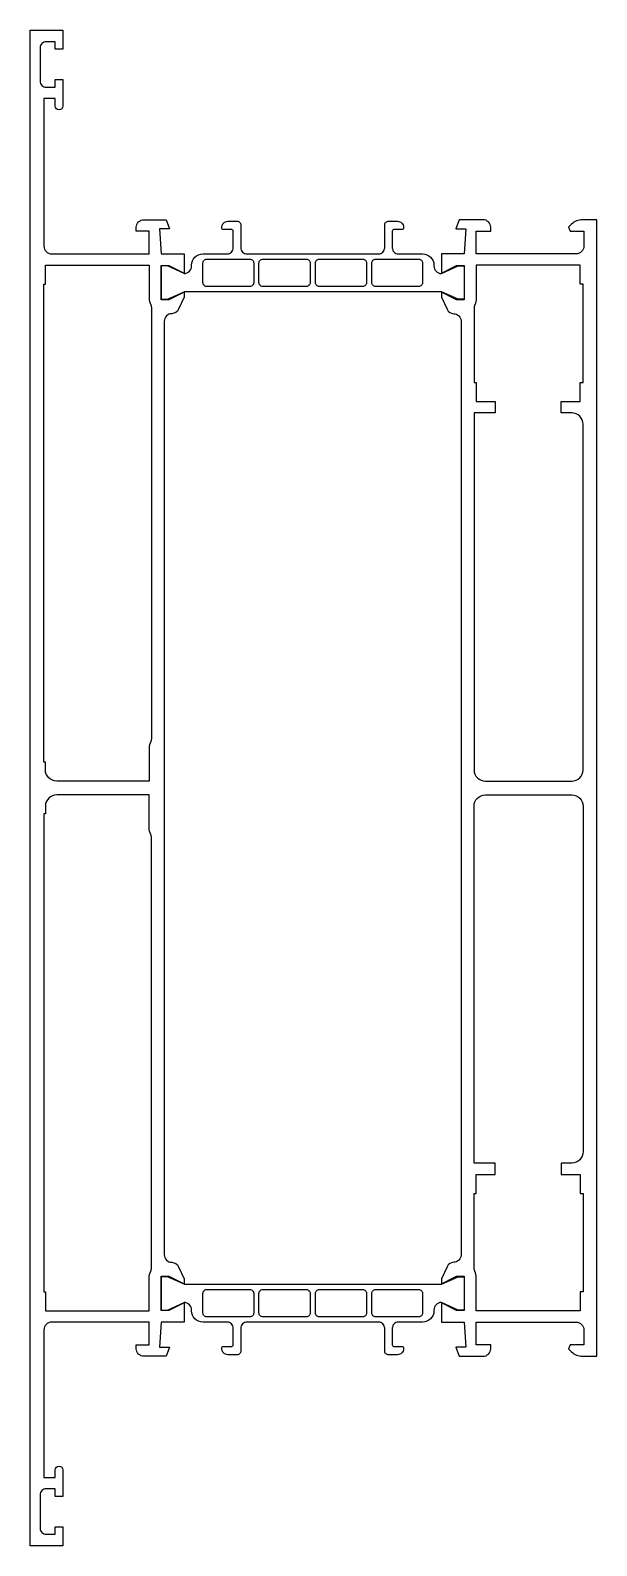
# Model space of a CAD drawing. Header units: millimetres. Extents: x 0 to 75, y -100 to 100.
import ezdxf

# ---------------------------------------------------------------- set-up
doc = ezdxf.new("R2010")
doc.units = ezdxf.units.MM

msp = doc.modelspace()

# ---------------------------------------------------------------- linework, layer by layer
for points in [[(17.7, 61.6), (17.7, -61.6, 0.407797), (18.68, -62.6, -0.288153), (19.57, -63.19), (20.3, -64.8), (20.3, -65.5), (18.1, -64.5), (17.3, -64.5), (17.3, -68.9), (18.1, -68.9), (20.3, -67.9), (20.3, -70.5), (17.3, -70.5), (17.08, -73.8), (18.39, -73.8), (17.95, -75), (15, -75, -0.414214), (14, -74), (14, -73.5), (15.7, -73.5), (15.7, -70.5), (2.8, -70.5, 0.414214), (1.8, -71.5), (1.8, -91), (3.3, -91), (3.3, -90, -1), (4.3, -90), (4.3, -93.5), (3.3, -93.5), (3.3, -92.5), (2.1, -92.5, 0.414214), (1.3, -93.3), (1.3, -97.7, 0.414214), (2.1, -98.5), (3.3, -98.5), (3.3, -97.5), (4.3, -97.5), (4.3, -100), (0, -100), (0, 100), (4.3, 100), (4.3, 97.5), (3.3, 97.5), (3.3, 98.5), (2.1, 98.5, 0.414214), (1.3, 97.7), (1.3, 93.3, 0.414214), (2.1, 92.5), (3.3, 92.5), (3.3, 93.5), (4.3, 93.5), (4.3, 90, -1), (3.3, 90), (3.3, 91), (1.8, 91), (1.8, 71.5, 0.414214), (2.8, 70.5), (15.7, 70.5), (15.7, 73.5), (14, 73.5), (14, 74, -0.414214), (15, 75), (17.95, 75), (18.39, 73.8), (17.08, 73.8), (17.3, 70.5), (20.3, 70.5), (20.3, 67.9), (18.1, 68.9), (17.3, 68.9), (17.3, 64.5), (18.1, 64.5), (20.3, 65.5), (20.3, 64.8), (19.57, 63.19, -0.288153), (18.68, 62.6, 0.407797), (17.7, 61.6)], [(54.3, 67.9), (54.3, 67.95), (56.3, 68.95), (57.3, 68.95), (57.3, 64.45), (56.3, 64.45), (54.3, 65.45), (54.3, 65.5), (20.3, 65.5), (20.3, 65.45), (18.3, 64.45), (17.3, 64.45), (17.3, 68.95), (18.3, 68.95), (20.3, 67.95), (20.3, 67.9, 0.414214), (21.3, 68.9), (21.3, 69, -0.414214), (22.8, 70.5), (26, 70.5, 0.414214), (26.8, 71.3), (26.8, 73.5, 0.414214), (26.6, 73.7), (25.5, 73.7, -0.414214), (25.3, 73.9), (25.3, 74, -0.414214), (26.1, 74.8), (27.3, 74.8, -0.414214), (27.8, 74.3), (27.8, 71.3, 0.414214), (28.6, 70.5), (46, 70.5, 0.414214), (46.8, 71.3), (46.8, 74.3, -0.414214), (47.3, 74.8), (48.5, 74.8, -0.414214), (49.3, 74), (49.3, 73.9, -0.414214), (49.1, 73.7), (48, 73.7, 0.414214), (47.8, 73.5), (47.8, 71.3, 0.414214), (48.6, 70.5), (51.8, 70.5, -0.414214), (53.3, 69), (53.3, 68.9, 0.414214), (54.3, 67.9)], [(74.8, 75), (72.9, 75, 0.198912), (71.49, 74.41), (71.09, 74.01), (71.3, 73.5), (73.1, 73.5), (73.1, 71.5, -0.414214), (72.1, 70.5), (58.9, 70.5), (58.9, 73.5), (60.8, 73.5), (60.8, 74, 0.414214), (59.8, 75), (56.65, 75), (56.21, 73.8), (57.52, 73.8), (57.3, 70.5), (54.3, 70.5), (54.3, 67.9), (56.5, 68.9), (57.3, 68.9), (57.3, 64.5), (56.5, 64.5), (54.3, 65.5), (54.3, 64.8), (55.03, 63.19, 0.288123), (55.92, 62.6, -0.407764), (56.9, 61.6), (56.9, -61.6, -0.407764), (55.92, -62.6, 0.288123), (55.03, -63.19), (54.3, -64.8), (54.3, -65.5), (56.5, -64.5), (57.3, -64.5), (57.3, -68.9), (56.5, -68.9), (54.3, -67.9), (54.3, -70.5), (57.3, -70.5), (57.52, -73.8), (56.21, -73.8), (56.65, -75), (59.8, -75, 0.414214), (60.8, -74), (60.8, -73.5), (58.9, -73.5), (58.9, -70.5), (72.1, -70.5, -0.414214), (73.1, -71.5), (73.1, -73.5), (71.3, -73.5), (71.09, -74.01), (71.49, -74.41, 0.198912), (72.9, -75), (74.8, -75), (74.8, 75)], [(16, 63.33), (16, 6.57, -0.112281), (15.9, 6.14, 0.112281), (15.7, 5.25), (15.7, 0.9), (3.5, 0.9, -0.414214), (2, 2.4), (2, 3.4), (1.8, 3.4), (1.8, 3.4), (1.8, 66.5), (2, 66.5), (2, 69), (15.7, 69), (15.7, 64.65, 0.112281), (15.9, 63.76, -0.112281), (16, 63.33)], [(22.8, 66.7), (22.8, 69.3, -0.414214), (23.3, 69.8), (29, 69.8, -0.414214), (29.5, 69.3), (29.5, 66.7, -0.414214), (29, 66.2), (23.3, 66.2, -0.414214), (22.8, 66.7)], [(30.2, 66.7), (30.2, 69.3, -0.414214), (30.7, 69.8), (36.45, 69.8, -0.414214), (36.95, 69.3), (36.95, 66.7, -0.414214), (36.45, 66.2), (30.7, 66.2, -0.414214), (30.2, 66.7)], [(44.4, 66.7, -0.414214), (43.9, 66.2), (38.15, 66.2, -0.414214), (37.65, 66.7), (37.65, 69.3, -0.414214), (38.15, 69.8), (43.9, 69.8, -0.414214), (44.4, 69.3), (44.4, 66.7)], [(45.1, 66.7), (45.1, 69.3, -0.414214), (45.6, 69.8), (51.3, 69.8, -0.414214), (51.8, 69.3), (51.8, 66.7, -0.414214), (51.3, 66.2), (45.6, 66.2, -0.414214), (45.1, 66.7)], [(58.9, 69), (58.9, 64.65, -0.112281), (58.7, 63.76, 0.112281), (58.6, 63.33), (58.6, 53.5), (58.9, 53.5), (58.9, 51), (61.4, 51), (61.4, 49.5), (58.6, 49.5), (58.6, 2.4, 0.414214), (60.1, 0.9), (71.5, 0.9, 0.414214), (73, 2.4), (73, 48, 0.414214), (71.5, 49.5), (70.1, 49.5), (70.1, 51), (72.6, 51), (72.6, 53.5), (73, 53.5), (73, 66.5), (72.6, 66.5), (72.6, 69), (58.9, 69, 0.414214)], [(16, -63.33), (16, -6.57, 0.112281), (15.9, -6.14, -0.112281), (15.7, -5.25), (15.7, -0.9), (3.5, -0.9, 0.414214), (2, -2.4), (2, -3.4), (1.8, -3.4), (1.8, -66.5), (2, -66.5), (2, -69), (15.7, -69), (15.7, -64.65, -0.112281), (15.9, -63.76, 0.112281), (16, -63.33)], [(58.9, -69), (58.9, -64.65, 0.112281), (58.7, -63.76, -0.112281), (58.6, -63.33), (58.6, -53.5), (58.9, -53.5), (58.9, -51), (61.4, -51), (61.4, -49.5), (58.6, -49.5), (58.6, -2.4, -0.414214), (60.1, -0.9), (71.5, -0.9, -0.414214), (73, -2.4), (73, -48, -0.414214), (71.5, -49.5), (70.1, -49.5), (70.1, -51), (72.6, -51), (72.6, -53.5), (73, -53.5), (73, -66.5), (72.6, -66.5), (72.6, -69), (58.9, -69, -0.414214)], [(20.3, -67.9), (20.3, -67.95), (18.3, -68.95), (17.3, -68.95), (17.3, -64.45), (18.3, -64.45), (20.3, -65.45), (20.3, -65.5), (54.3, -65.5), (54.3, -65.45), (56.3, -64.45), (57.3, -64.45), (57.3, -68.95), (56.3, -68.95), (54.3, -67.95), (54.3, -67.9, 0.414214), (53.3, -68.9), (53.3, -69, -0.414214), (51.8, -70.5), (48.6, -70.5, 0.414214), (47.8, -71.3), (47.8, -73.5, 0.414214), (48, -73.7), (49.1, -73.7, -0.414214), (49.3, -73.9), (49.3, -74, -0.414214), (48.5, -74.8), (47.3, -74.8, -0.414214), (46.8, -74.3), (46.8, -71.3, 0.414214), (46, -70.5), (28.6, -70.5, 0.414214), (27.8, -71.3), (27.8, -74.3, -0.414214), (27.3, -74.8), (26.1, -74.8, -0.414214), (25.3, -74), (25.3, -73.9, -0.414214), (25.5, -73.7), (26.6, -73.7, 0.414214), (26.8, -73.5), (26.8, -71.3, 0.414214), (26, -70.5), (22.8, -70.5, -0.414214), (21.3, -69), (21.3, -68.9, 0.414214), (20.3, -67.9)], [(29.5, -66.7), (29.5, -69.3, -0.414214), (29, -69.8), (23.3, -69.8, -0.414214), (22.8, -69.3), (22.8, -66.7, -0.414214), (23.3, -66.2), (29, -66.2, -0.414214), (29.5, -66.7)], [(30.2, -66.7, -0.414214), (30.7, -66.2), (36.45, -66.2, -0.414214), (36.95, -66.7), (36.95, -69.3, -0.414214), (36.45, -69.8), (30.7, -69.8, -0.414214), (30.2, -69.3), (30.2, -66.7)], [(44.4, -66.7), (44.4, -69.3, -0.414214), (43.9, -69.8), (38.15, -69.8, -0.414214), (37.65, -69.3), (37.65, -66.7, -0.414214), (38.15, -66.2), (43.9, -66.2, -0.414214), (44.4, -66.7)], [(51.8, -66.7), (51.8, -69.3, -0.414214), (51.3, -69.8), (45.6, -69.8, -0.414214), (45.1, -69.3), (45.1, -66.7, -0.414214), (45.6, -66.2), (51.3, -66.2, -0.414214), (51.8, -66.7)]]:
    msp.add_lwpolyline(points, format="xyb", close=True)

doc.saveas('drawing.dxf')
